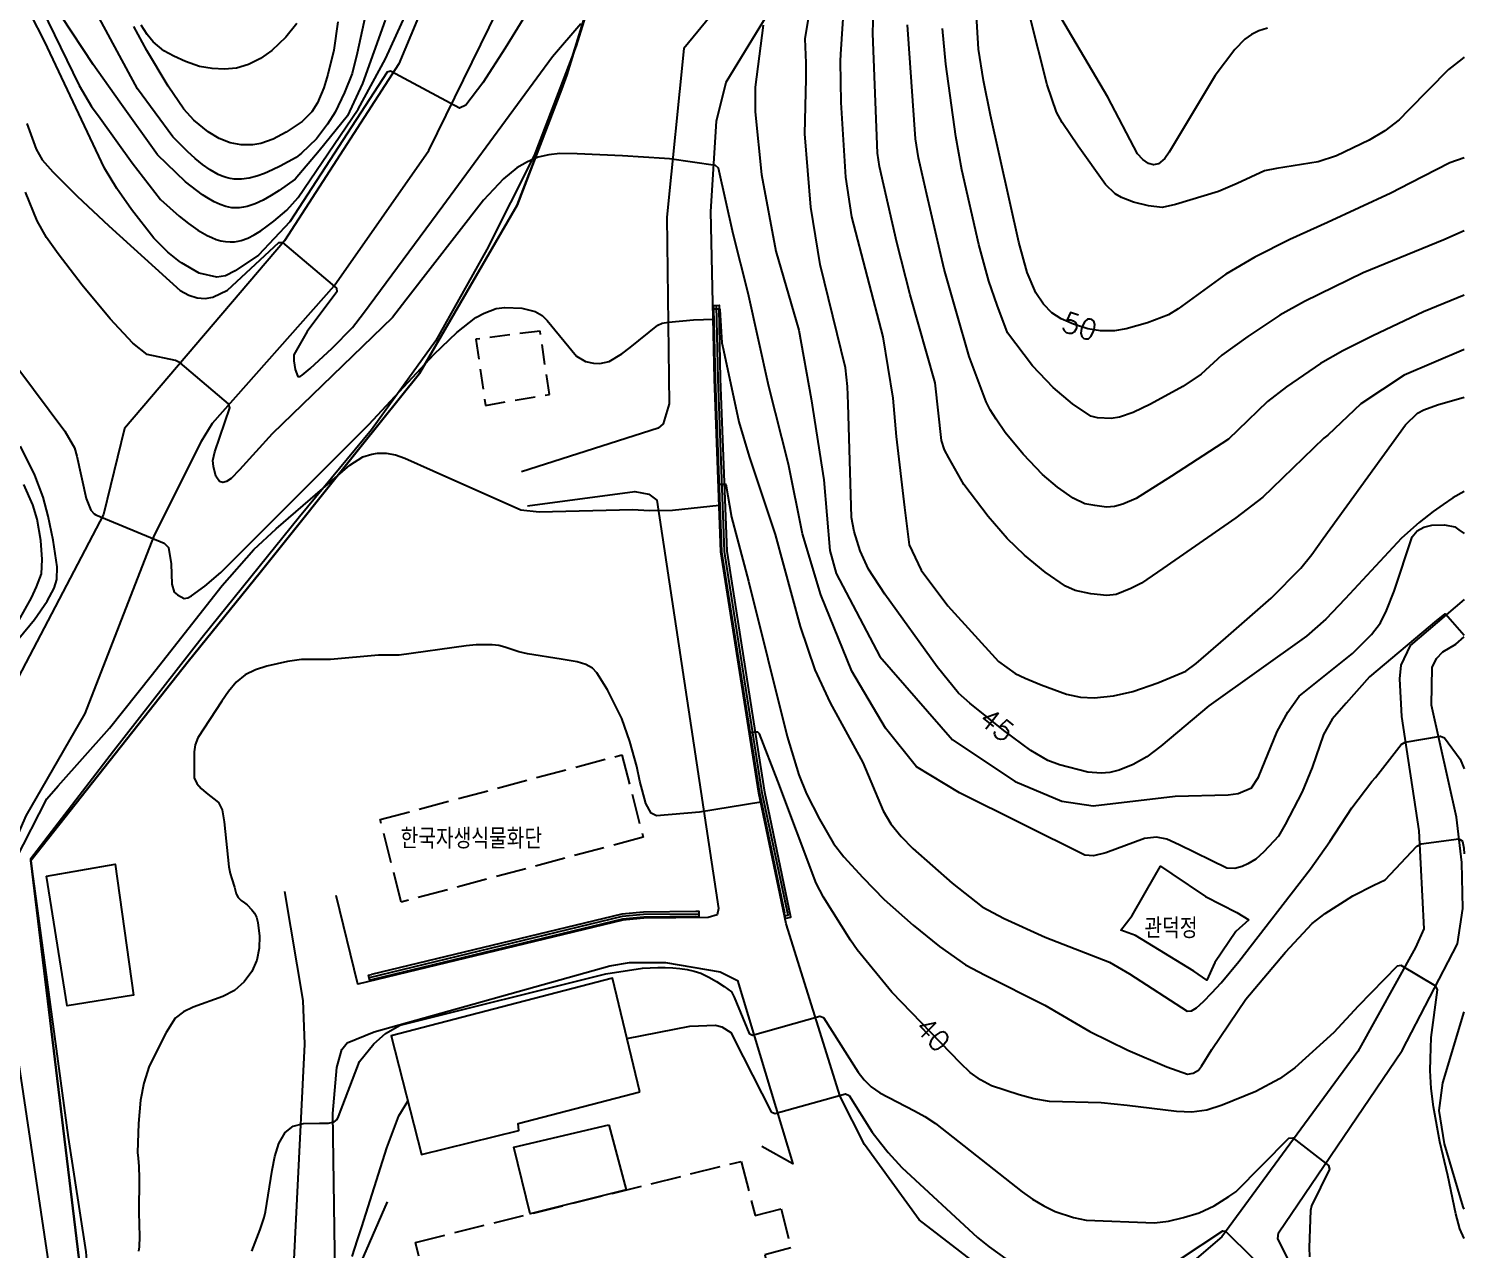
# Model space of a CAD drawing. Header units: feet. Extents: x 197796 to 199821, y 552499 to 555392.
# Drawn here: x 199416.6 to 199558.4, y 553716.9 to 553837.4 of the extents above; entities that cross this region are included whole.
import ezdxf
from ezdxf.enums import TextEntityAlignment as Align

# ---------------------------------------------------------------- set-up
doc = ezdxf.new("R2010")
doc.units = ezdxf.units.FT
doc.header["$MEASUREMENT"] = 0
doc.linetypes.add('ANYANG3', pattern=[3, 2, -1])
doc.linetypes.add('ANYANG4', pattern=[4, 3, -1])
for name, color, linetype in [('AAA004', 7, 'ANYANG3'), ('AAA005', 7, 'ANYANG4'), ('AAA008', 7, 'CONTINUOUS'), ('AAC001', 7, 'CONTINUOUS'), ('ADA085', 1, 'CONTINUOUS'), ('AE340', 7, 'CONTINUOUS'), ('AZ0803', 7, 'CONTINUOUS'), ('BA003', 5, 'CONTINUOUS'), ('CA0011', 7, 'CONTINUOUS'), ('CAA001', 7, 'CONTINUOUS'), ('CAA002', 30, 'CONTINUOUS'), ('wipco_지적', 20, 'CONTINUOUS'), ('ZC002', 7, 'CONTINUOUS')]:
    doc.layers.add(name, color=color, linetype=linetype)
doc.styles.add('NGSW', font='ROMANS.shx', dxfattribs={"bigfont": 'NGSW.shx'})

msp = doc.modelspace()

# ---------------------------------------------------------------- linework, layer by layer
at = {"layer": 'AAA004', "color": 255}
msp.add_lwpolyline([(199468.01, 553801.3), (199467.08, 553807.55), (199460.75, 553806.76), (199461.68, 553800.22), (199468.01, 553801.3)], dxfattribs=at)
at = {"layer": 'AAA005', "color": 255}
for points in [[(199453.37, 553751.19), (199451.29, 553759.33), (199475.17, 553765.73), (199477.26, 553757.59), (199453.37, 553751.19)], [(199486.94, 553725.59), (199488.33, 553720.24), (199490.88, 553720.9), (199491.85, 553717.06), (199489.28, 553716.36), (199490.52, 553711), (199477.43, 553707.85), (199478.17, 553704.2), (199472.46, 553702.81), (199471.62, 553706.33), (199458.43, 553702.99), (199457.11, 553708.29), (199454.46, 553707.71), (199453.48, 553711.62), (199456.09, 553712.37), (199454.78, 553717.59), (199486.94, 553725.59)]]:
    msp.add_lwpolyline(points, dxfattribs=at)
at = {"layer": 'AAA008', "color": 255}
for points in [[(199418.34, 553753.74), (199425.12, 553754.93), (199426.92, 553742), (199420.39, 553740.94), (199418.34, 553753.74)], [(199537.08, 553749.45), (199535.79, 553748.27), (199533.73, 553745.24), (199532.92, 553743.48), (199531.64, 553744.38), (199525.89, 553747.89), (199524.44, 553748.41), (199525.56, 553749.86), (199527.85, 553753.88), (199528.35, 553754.75), (199529.49, 553753.97), (199532.8, 553751.73), (199535.89, 553750.17), (199537.08, 553749.45)], [(199476.92, 553732.46), (199474.22, 553743.68), (199452.37, 553737.99), (199455.36, 553726.27), (199465, 553728.63), (199464.91, 553729.33), (199476.92, 553732.46)], [(199473.89, 553729.21), (199475.58, 553722.78), (199466.11, 553720.43), (199464.49, 553726.98), (199473.89, 553729.21)]]:
    msp.add_lwpolyline(points, dxfattribs=at)
at = {"layer": 'AAC001', "color": 255}
msp.add_lwpolyline([(199478.95, 553905.4), (199482.88, 553894.25), (199483.18, 553885.58), (199482.18, 553876.24), (199478.97, 553865.29), (199476.25, 553854.91), (199474.39, 553847.83), (199470.66, 553835.71), (199466.51, 553824.89), (199461.83, 553815.61), (199456.74, 553806.56), (199450.44, 553797.81), (199443.32, 553789.21), (199433.72, 553777.3), (199424.97, 553766.09), (199416.76, 553755.41), (199420.48, 553727.95), (199422.21, 553716.65), (199423.54, 553700.88), (199424.67, 553693.53), (199425.56, 553687.76), (199429.86, 553667.61)], dxfattribs=at)
at = {"layer": 'ADA085', "color": 255}
for points in [[(199427.37, 553938.11), (199443.79, 553926.16), (199459.82, 553915.7), (199462.5, 553913.06), (199467.5, 553907.03), (199468.44, 553904.59), (199469.45, 553900.87), (199470.27, 553896.63), (199471.92, 553885.1), (199471.67, 553879.86), (199470.01, 553873.28), (199461.94, 553854.97), (199453.14, 553833.95), (199441.84, 553816.47), (199426.04, 553797.93), (199423.96, 553789.46), (199408.21, 553759.41), (199407.66, 553758.73), (199407.09, 553758.32), (199406.06, 553758.06), (199405.18, 553758.15), (199403.76, 553759)], [(199495.88, 553850.11), (199487.41, 553842.92), (199481.28, 553835.45), (199479.6, 553818.81), (199479.82, 553800.37), (199479.24, 553798.39), (199478.75, 553797.98), (199465.25, 553793.65)], [(199419.45, 553709.57), (199413.73, 553747.7), (199413.71, 553752.47), (199413.92, 553754.13), (199416.33, 553759.7), (199422.16, 553769.8), (199428.93, 553787.23), (199433.63, 553796.69), (199434.74, 553798.47), (199446.74, 553812.01), (199456.09, 553825.39), (199467.18, 553848.02)], [(199512.55, 553713.64), (199504.53, 553719.81), (199499.13, 553727.27), (199496.71, 553731.99), (199491.39, 553749.05), (199488.68, 553761.93), (199484.95, 553785.76), (199484.31, 553802.81), (199483.96, 553819.36), (199484.51, 553828.28), (199485.47, 553832.14), (199489.89, 553839.41), (199500.24, 553845.62)], [(199465.85, 553790.32), (199476.44, 553791.73), (199477.83, 553791.46), (199478.6, 553790.88), (199484.72, 553750.56), (199484.58, 553749.94), (199483.7, 553749.66), (199477.33, 553749.6), (199475.25, 553749.4), (199449.07, 553743.08), (199446.96, 553751.85)], [(199558.36, 553781.07), (199553.02, 553776.52), (199552.1, 553774.57), (199551.97, 553773.22), (199552.15, 553769.52), (199553.88, 553758.21), (199554.36, 553748.55), (199553.53, 553746.72), (199547.85, 553736.44), (199534.43, 553718.14), (199529.14, 553713.62)], [(199541.71, 553714.44), (199539.95, 553717.95), (199540, 553718.53), (199552.24, 553736.55), (199557.69, 553747.08), (199558.21, 553750.54), (199558.13, 553755.09), (199557.6, 553759.56), (199555.13, 553770.63), (199555.18, 553774.34), (199555.63, 553775.25), (199556.24, 553775.88), (199557.52, 553776.65), (199558.36, 553777.37)], [(199433.09, 553669.02), (199437.55, 553670.61), (199441.28, 553675.72), (199441.64, 553676.82), (199441.84, 553680.16), (199441.98, 553693.32), (199442.32, 553706.62), (199443.84, 553737.16), (199443.7, 553741.47), (199441.89, 553752.24)], [(199451.97, 553721.61), (199447.87, 553712.14), (199447.42, 553712), (199446.88, 553712.14), (199446.6, 553730.32), (199447.02, 553734.85), (199447.52, 553736.65), (199448.03, 553737.28), (199450.69, 553738.39), (199473.97, 553744.88), (199475.92, 553745.23), (199479.48, 553745.23), (199484.86, 553744.29), (199486.57, 553743.46), (199492.05, 553725.35), (199488.98, 553727.06)]]:
    msp.add_lwpolyline(points, dxfattribs=at)
at = {"layer": 'AE340', "color": 255}
for points in [[(199484.26, 553809.78), (199484.26, 553810.09), (199484.76, 553810.1), (199484.76, 553809.79)], [(199482.46, 553749.75), (199482.8, 553749.75), (199482.79, 553750.25), (199482.45, 553750.25)], [(199491.27, 553750.1), (199491.18, 553750.08), (199491.28, 553749.59), (199491.38, 553749.61)], [(199450.56, 553743.54), (199450.26, 553743.47), (199450.14, 553743.96), (199450.44, 553744.03)]]:
    msp.add_lwpolyline(points, dxfattribs=at)
at = {"layer": 'AZ0803', "color": 255}
for points in [[(199491.27, 553750.1), (199488.78, 553761.95), (199485.05, 553785.77), (199484.41, 553802.81), (199484.26, 553809.78)], [(199491.38, 553749.61), (199491.86, 553749.71), (199489.27, 553762.04), (199485.55, 553785.82), (199484.91, 553802.83), (199484.76, 553809.79)], [(199482.45, 553750.25), (199477.3, 553750.2), (199475.15, 553749.99), (199450.44, 553744.03)], [(199482.46, 553749.75), (199477.32, 553749.7), (199475.23, 553749.5), (199450.56, 553743.54)]]:
    msp.add_lwpolyline(points, dxfattribs=at)
at = {"layer": 'BA003', "color": 255}
for points in [[(199491.23, 553749.84), (199491.57, 553749.91), (199489.02, 553761.99), (199485.3, 553785.79), (199484.66, 553802.82), (199484.51, 553810.09)], [(199482.79, 553750), (199477.31, 553749.95), (199475.19, 553749.75), (199450.2, 553743.71)]]:
    msp.add_lwpolyline(points, dxfattribs=at)
at = {"layer": 'CAA001', "color": 255}
for points, elevation in [([(199468.26, 553843), (199463.63, 553835.48), (199461.42, 553832.07), (199459.76, 553829.85), (199459.13, 553829.56), (199452.32, 553833.21), (199451.99, 553833.11), (199442.36, 553818.33), (199439.27, 553815.04), (199436.97, 553813.5), (199436.01, 553813.02), (199435.15, 553812.88), (199433.41, 553813.26), (199431.67, 553814.3), (199431.48, 553814.44), (199430.32, 553815.34), (199428.95, 553816.72), (199426.74, 553819.55), (199425.27, 553821.64), (199424.07, 553823.65), (199418.13, 553836.19), (199416.79, 553838.82)], 45), ([(199558.36, 553791.71), (199557.24, 553791.09), (199556.27, 553790.43), (199555.28, 553789.76), (199553.89, 553788.65), (199552.16, 553787.13), (199546.59, 553781.11), (199544.68, 553779.13), (199542.77, 553777.44), (199533.12, 553770.55), (199528.39, 553766.58), (199527.01, 553765.54), (199525.67, 553764.78), (199524.28, 553764.21), (199523.36, 553763.98), (199522.49, 553763.91), (199521.17, 553764.03), (199518.37, 553764.73), (199517.24, 553765.17), (199515.56, 553766.15), (199512.88, 553768.14), (199509.52, 553770.81), (199508.4, 553771.82), (199506.3, 553774.42), (199501.12, 553781.59), (199499.51, 553784.04), (199498.69, 553785.87), (199498.11, 553787.77), (199497.85, 553789.14), (199497.5, 553800.37), (199497.45, 553802.07), (199497.26, 553803.92), (199494.75, 553814.14), (199493.82, 553819.79), (199493.23, 553827.03), (199493.36, 553832.45), (199493.37, 553834.03), (199493.26, 553836.42), (199494.01, 553841.05)], 45), ([(199558.36, 553824.65), (199556.93, 553824.17), (199553.03, 553822.17), (199551.11, 553821.18), (199544.86, 553818.28), (199541.14, 553816.6), (199537.66, 553814.87), (199534.8, 553813.18), (199530.11, 553809.76), (199529.16, 553809.15), (199527.07, 553808.37), (199524.97, 553807.78), (199523.8, 553807.59), (199522.44, 553807.58), (199521.18, 553807.77), (199519.76, 553808.23), (199518.56, 553808.76), (199517.63, 553809.36), (199516.8, 553810.2), (199516.04, 553811.34), (199515.2, 553813.34), (199514.38, 553816.32), (199511.58, 553828.87), (199510.89, 553832.3), (199510.38, 553835.4), (199510.15, 553839.24)], 50), ([(199443.05, 553837.92), (199441.96, 553836.58), (199440.58, 553835.26), (199439.46, 553834.47), (199438.3, 553833.87), (199437.11, 553833.51), (199435.91, 553833.41), (199434.69, 553833.48), (199433.44, 553833.69), (199432.05, 553834.16), (199430.91, 553834.68), (199429.92, 553835.23), (199428.87, 553836.1), (199428.27, 553836.85), (199427.7, 553837.75)], 50), ([(199414.98, 553777.86), (199416.86, 553781.21), (199417.36, 553782.31), (199417.83, 553783.58), (199417.92, 553785.01), (199417.79, 553786.9), (199417.41, 553788.98), (199416.99, 553790.4), (199416.11, 553792.4)], 40), ([(199558.36, 553717.97), (199557.93, 553718.93), (199557.52, 553720.41), (199556.74, 553724.19), (199555.95, 553727.52), (199555.31, 553730.99), (199555.1, 553732.78), (199555, 553734.57), (199555.01, 553735.72), (199555.09, 553737.82), (199555.72, 553742.53), (199555.54, 553742.9), (199552.12, 553744.92), (199551.73, 553744.87), (199547.88, 553740.9), (199545.47, 553738.3), (199541.64, 553734.84), (199540.12, 553733.75), (199537.76, 553732.49), (199534.46, 553731.14), (199532.92, 553730.66), (199531.45, 553730.44), (199529.94, 553730.53), (199525.07, 553731.1), (199522.49, 553731.36), (199517.39, 553731.49), (199515.86, 553731.75), (199514.4, 553732.17), (199511.68, 553733.06), (199510.58, 553733.64), (199509.57, 553734.37), (199508.62, 553735.29), (199501.82, 553742.29), (199498.41, 553746.49), (199497.74, 553747.43), (199495.07, 553751.67), (199494.36, 553753.04), (199490.58, 553763.14), (199488.76, 553767.81), (199488.6, 553767.95), (199488.35, 553767.95), (199487.88, 553767.9), (199487.84, 553767.82), (199488.69, 553762.19), (199488.9, 553761.12), (199488.9, 553761.06), (199482.82, 553760.06), (199478.58, 553759.69), (199478.07, 553759.97), (199477.52, 553760.93), (199476.92, 553763.14), (199476.65, 553764.57), (199475.96, 553767.05), (199475.17, 553769.3), (199473.75, 553772.15), (199472.7, 553773.82), (199472.26, 553774.28), (199471.61, 553774.63), (199470.75, 553774.89), (199469.16, 553775.17), (199465.83, 553775.69), (199464.97, 553775.89), (199463.61, 553776.34), (199463, 553776.53), (199462.34, 553776.59), (199460.77, 553776.6), (199459.78, 553776.49), (199453.18, 553775.56), (199451.13, 553775.58), (199446.4, 553775.14), (199443.51, 553775.14), (199442.15, 553774.93), (199440.09, 553774.48), (199438.99, 553774.12), (199437.95, 553773.61), (199437.06, 553772.91), (199436.31, 553771.99), (199435.64, 553771.02), (199433.27, 553767.4), (199433.02, 553766.72), (199432.92, 553766.01), (199432.91, 553763.45), (199433.17, 553762.9), (199433.6, 553762.4), (199434.12, 553761.97), (199435.34, 553761.01), (199435.67, 553760.28), (199435.88, 553759.1), (199436.33, 553754.68), (199436.49, 553754.02), (199436.65, 553753.49), (199436.92, 553752.66), (199437.06, 553752.01), (199437.27, 553751.63), (199437.57, 553751.33), (199437.89, 553751.11), (199438.15, 553750.91), (199438.61, 553750.41), (199438.87, 553750.09), (199439.07, 553749.71), (199439.21, 553749.17), (199439.36, 553747.82), (199439.34, 553746.64), (199439.1, 553745.44), (199438.6, 553744.33), (199437.86, 553743.3), (199436.89, 553742.46), (199435.75, 553741.88), (199432.82, 553740.82), (199431.86, 553740.34), (199431.03, 553739.72), (199430.14, 553738.31), (199428.49, 553734.98), (199427.94, 553733.32), (199427.63, 553731.62), (199427.41, 553729.34), (199427.34, 553726.47), (199427.38, 553725.92), (199427.47, 553725.09), (199427.48, 553723.93), (199427.44, 553720.56), (199427.52, 553718.19), (199427.49, 553717.14), (199427.43, 553716.73)], 40)]:
    msp.add_lwpolyline(points, dxfattribs=dict(at, elevation=elevation))
at = {"layer": 'CAA002', "color": 255}
for points, elevation in [([(199417.28, 553840.62), (199421.55, 553831.79), (199422.78, 553829.73), (199423.63, 553828.58), (199426.79, 553824.16), (199429.6, 553820.53), (199431.44, 553818.91), (199432.36, 553818.18), (199433.27, 553817.53), (199433.73, 553817.24), (199434.19, 553816.99), (199434.65, 553816.78), (199435.1, 553816.6), (199435.56, 553816.47), (199436.01, 553816.39), (199436.47, 553816.36), (199436.92, 553816.38), (199437.25, 553816.43), (199437.57, 553816.51), (199438.21, 553816.74), (199438.86, 553817.06), (199439.5, 553817.46), (199440.14, 553817.91), (199440.78, 553818.41), (199442.07, 553819.48), (199443.18, 553820.73), (199449.11, 553829.47), (199451.81, 553834.43), (199455.85, 553843.33)], 46), ([(199449.84, 553838.77), (199449.02, 553834.98), (199448.51, 553832.98), (199447.78, 553831.1), (199446.84, 553829.17), (199446.1, 553827.97), (199444.99, 553826.55), (199443.53, 553825.12), (199443.01, 553824.7), (199441.43, 553823.85), (199440.65, 553823.46), (199439.87, 553823.12), (199439.11, 553822.85), (199438.35, 553822.65), (199437.6, 553822.55), (199437.24, 553822.54), (199436.88, 553822.56), (199436.47, 553822.63), (199436.07, 553822.73), (199435.67, 553822.86), (199435.28, 553823.03), (199434.51, 553823.46), (199433.76, 553823.99), (199433.01, 553824.61), (199432.27, 553825.28), (199430.81, 553826.73), (199427.32, 553831.48), (199422.66, 553840.12)], 48), ([(199497.13, 553840.41), (199496.74, 553834.9), (199496.73, 553834.19), (199496.79, 553830.11), (199497.26, 553822.76), (199497.85, 553818.84), (199500.93, 553806.99), (199501.93, 553800.94), (199502.24, 553797.14), (199503.07, 553790.14), (199503.54, 553786.46), (199504.73, 553783.97), (199507.35, 553780.44), (199512.35, 553774.95), (199514, 553773.77), (199514.98, 553773.29), (199516.56, 553772.62), (199519.06, 553771.7), (199520.44, 553771.41), (199521.81, 553771.36), (199523.72, 553771.55), (199525.64, 553771.99), (199528.1, 553772.83), (199530.85, 553773.99), (199531.88, 553774.74), (199534.82, 553777.28), (199539.29, 553781.18), (199542.22, 553784.14), (199543.31, 553785.51), (199544.43, 553787.07), (199552.57, 553798.3), (199553.75, 553799.44), (199554.36, 553799.79), (199555.71, 553800.28), (199558.36, 553801.04)], 46), ([(199451.8, 553838.26), (199449.54, 553832.01), (199448.08, 553828.81), (199445.28, 553825.36), (199442.89, 553822.56), (199441.31, 553821.44), (199440.52, 553820.94), (199439.73, 553820.49), (199438.95, 553820.13), (199438.17, 553819.87), (199437.79, 553819.78), (199437.4, 553819.73), (199437.02, 553819.71), (199436.64, 553819.74), (199436.05, 553819.85), (199435.48, 553820.04), (199434.9, 553820.31), (199434.33, 553820.64), (199433.76, 553821.01), (199433.19, 553821.42), (199432.06, 553822.3), (199429.31, 553824.96), (199425.59, 553830.14), (199422.93, 553833.87), (199419.81, 553838.6)], 47), ([(199447.12, 553838.1), (199446.7, 553835.28), (199446.12, 553832.87), (199445.72, 553831.56), (199445.09, 553830.1), (199444.53, 553829.21), (199443.59, 553828.26), (199442.01, 553827.19), (199440.72, 553826.49), (199439.52, 553826.09), (199438.72, 553825.95), (199437.56, 553825.94), (199436.46, 553826.14), (199435.38, 553826.56), (199434.29, 553827.22), (199432.88, 553828.39), (199431.9, 553829.46), (199430.34, 553831.73), (199428.26, 553835.25), (199426.96, 553837.63)], 49), ([(199558.36, 553805.72), (199558.29, 553805.69), (199552.42, 553803.22), (199548.13, 553800.36), (199544.87, 553797.28), (199544.48, 553796.99), (199539.37, 553792.06), (199538.47, 553791.17), (199535.8, 553789.12), (199528.6, 553784.13), (199526.47, 553782.67), (199525.44, 553782.14), (199523.98, 553781.55), (199523.05, 553781.45), (199521.49, 553781.61), (199519.94, 553781.95), (199518.96, 553782.36), (199516.98, 553783.76), (199514.93, 553785.42), (199513.2, 553787.09), (199511.35, 553789.25), (199508.94, 553792.41), (199507.44, 553795.05), (199507.03, 553795.82), (199506.74, 553796.77), (199506.09, 553802.44), (199503.62, 553811.14), (199502.32, 553816.3), (199500.62, 553823.81), (199500.4, 553825.12), (199499.94, 553836.92), (199500.02, 553839.3)], 47), ([(199558.36, 553834.59), (199558.16, 553834.44), (199556.79, 553833.37), (199552.85, 553829.35), (199551.92, 553828.4), (199550.5, 553827.32), (199548.95, 553826.42), (199545.75, 553824.87), (199543.92, 553824.25), (199539.83, 553823.61), (199538.62, 553823.36), (199535.94, 553822.13), (199534.07, 553821.35), (199529.85, 553820.05), (199528.51, 553819.77), (199527.16, 553819.91), (199525.7, 553820.28), (199524.51, 553820.73), (199523.87, 553821.1), (199522.91, 553822.03), (199520.21, 553825.81), (199518.64, 553828.15), (199518.07, 553829.17), (199517.17, 553831.88), (199515.41, 553838.76)], 51), ([(199538.91, 553837.46), (199538.07, 553837.2), (199537.33, 553836.83), (199536.67, 553836.36), (199535.69, 553835.35), (199533.76, 553832.8), (199529.22, 553825.23), (199528.78, 553824.59), (199528.15, 553824.06), (199527.68, 553823.97), (199527.16, 553824.11), (199526.62, 553824.48), (199526.09, 553825.06), (199523.17, 553830.64), (199519.27, 553837.24), (199518.53, 553838.5)], 52), ([(199416.41, 553828.05), (199417.31, 553825.5), (199417.92, 553824.47), (199418.97, 553823.27), (199421.37, 553820.87), (199424.48, 553817.96), (199431.55, 553811.56), (199432.39, 553811.11), (199433.22, 553810.85), (199434.02, 553810.77), (199434.78, 553810.89), (199436.2, 553811.6), (199441.27, 553816.31), (199441.65, 553816.31), (199446.97, 553811.79), (199447.02, 553811.43), (199444.08, 553807.5), (199442.78, 553805.2), (199442.76, 553804.61), (199442.9, 553803.76), (199443.17, 553803.07), (199443.38, 553803.08), (199443.58, 553803.19), (199444.39, 553803.85), (199446.56, 553805.86), (199448.57, 553807.91), (199449.65, 553809.32), (199457.48, 553819.92), (199468.32, 553834.67), (199471.11, 553837.93)], 44), ([(199489.12, 553837.76), (199488.31, 553831.62), (199488.33, 553829.19), (199488.95, 553823.03), (199490.38, 553815.44), (199492.63, 553807.64), (199493.87, 553800.87), (199495.1, 553792.87), (199495.71, 553785.89), (199496.33, 553783.63), (199500.64, 553775.42), (199507.83, 553767.21), (199513.99, 553763.1), (199518.6, 553761.14), (199521.72, 553760.68), (199529.8, 553761.66), (199535.04, 553761.77), (199536.04, 553761.9), (199537.36, 553762.46), (199538.02, 553763.51), (199539.87, 553768.03), (199540.94, 553769.94), (199542.05, 553771.52), (199547.31, 553775.72), (199549.19, 553777.61), (199550.07, 553778.76), (199550.69, 553779.98), (199551.42, 553781.88), (199553.2, 553787.23), (199553.72, 553787.84), (199554.36, 553788.21), (199555.17, 553788.4), (199556.4, 553788.43), (199557.42, 553788.23), (199557.82, 553787.95), (199558.36, 553787.57)], 44), ([(199558.36, 553811.1), (199554.33, 553809.47), (199549.32, 553807.1), (199546.35, 553805.62), (199544.15, 553804.36), (199540.79, 553802.05), (199538.93, 553800.59), (199535.98, 553797.77), (199535.07, 553796.9), (199529.43, 553793.23), (199525.96, 553791.04), (199524.64, 553790.48), (199523.8, 553790.23), (199523.02, 553790.19), (199521.86, 553790.33), (199520.89, 553790.5), (199519.73, 553791.06), (199518.18, 553792.15), (199516.71, 553793.4), (199514.78, 553795.4), (199513.03, 553797.53), (199512.13, 553798.86), (199511.53, 553799.77), (199511.15, 553800.56), (199509.47, 553805.04), (199508.18, 553809.52), (199506.99, 553813.67), (199505.27, 553821.03), (199504.46, 553824.66), (199504.17, 553826.55), (199503.36, 553837.79)], 48), ([(199558.36, 553817.45), (199556.34, 553816.58), (199548.36, 553813.31), (199542.59, 553810.47), (199540.13, 553809.12), (199536.98, 553807.02), (199534.41, 553805.18), (199532.39, 553803.32), (199530.55, 553802.09), (199527.36, 553800.35), (199525.66, 553799.53), (199524.3, 553799.05), (199523.49, 553798.92), (199522.15, 553799), (199521.48, 553799.16), (199519.68, 553800.36), (199517.76, 553801.99), (199515.71, 553804.14), (199513.24, 553807.38), (199512.24, 553810.13), (199511.4, 553812.48), (199510.43, 553816.09), (199508.75, 553823.49), (199508.14, 553826.77), (199507.16, 553833.89), (199506.83, 553837.42)], 49), ([(199558.36, 553777.52), (199556.51, 553779.6), (199556.4, 553779.6), (199555.6, 553779), (199549, 553773.44), (199546.69, 553770.83), (199545.32, 553769.25), (199544.47, 553767.73), (199543.32, 553764.47), (199542.36, 553762.07), (199540.68, 553758.85), (199540.01, 553757.71), (199538.56, 553756.15), (199537.77, 553755.44), (199536.99, 553754.95), (199536.43, 553754.69), (199535.69, 553754.5), (199534.92, 553754.54), (199530.19, 553756.85), (199528.98, 553757.41), (199527.97, 553757.6), (199526.77, 553757.46), (199522.96, 553756.06), (199521.74, 553755.75), (199520.89, 553755.82), (199508.51, 553761.99), (199504.26, 553764.53), (199501.19, 553768.36), (199497.87, 553773.99), (199494.8, 553781.53), (199493.01, 553787.53), (199491.61, 553794.43), (199489.69, 553802.09), (199487.64, 553811.29), (199486.16, 553817.15), (199484.72, 553823.63), (199484.42, 553823.91), (199479.88, 553824.55), (199479.38, 553824.6), (199475.21, 553824.87), (199470.76, 553825.05), (199469.02, 553825.08), (199467.95, 553824.97), (199466.89, 553824.71), (199465.85, 553824.28), (199464.8, 553823.66), (199463.47, 553822.6), (199461.48, 553820.47), (199453.81, 553810.62), (199452.52, 553808.91), (199440.63, 553797.4), (199437.41, 553793.87), (199436.58, 553793), (199436.13, 553792.72), (199435.75, 553792.61), (199435.42, 553792.7), (199435.07, 553793.24), (199434.82, 553794.2), (199434.78, 553794.78), (199434.96, 553795.64), (199436.44, 553799.99), (199436.32, 553800.38), (199431.53, 553804.42), (199431.09, 553804.64), (199428.27, 553805.25), (199426.87, 553806.38), (199424.61, 553808.76), (199421.86, 553812.08), (199419.5, 553815.19), (199418.34, 553816.81), (199417.41, 553818.44), (199416.27, 553821.27)], 43), ([(199415.52, 553803.9), (199420.14, 553797.68), (199421.09, 553796.02), (199421.32, 553795.21), (199422.26, 553791.02), (199422.73, 553789.87), (199423.04, 553789.53), (199423.2, 553789.43), (199429.97, 553786.61), (199430.4, 553786.18), (199430.65, 553784.59), (199430.72, 553782.57), (199430.95, 553781.79), (199431.26, 553781.53), (199431.94, 553781.17), (199432.31, 553781.22), (199432.65, 553781.41), (199433.98, 553782.38), (199435.54, 553783.71), (199450.18, 553798.35), (199456.61, 553805.29), (199458.86, 553807.41), (199460.75, 553808.9), (199461.56, 553809.33), (199462.74, 553809.78), (199463.6, 553809.89), (199465.28, 553809.82), (199466.6, 553809.49), (199467.28, 553809.11), (199467.79, 553808.6), (199470.68, 553805.08), (199471.56, 553804.57), (199472.35, 553804.38), (199473, 553804.37), (199473.9, 553804.55), (199475.15, 553805.32), (199475.98, 553805.93), (199478.71, 553808.13), (199479.14, 553808.33), (199479.76, 553808.45), (199482.24, 553808.66), (199484.2, 553808.73), (199484.23, 553808.77), (199484.21, 553809.69), (199484.26, 553809.75), (199484.78, 553809.76), (199484.8, 553809.76), (199484.85, 553809.68), (199485.03, 553806.41), (199485.19, 553805.68), (199486.71, 553798.6), (199487.74, 553795.18), (199490.29, 553787.48), (199492.77, 553778.39), (199494.22, 553774.13), (199495.72, 553770.85), (199498.96, 553764.97), (199500.98, 553760.2), (199501.74, 553758.91), (199502.73, 553757.67), (199503.91, 553756.49), (199507.77, 553753.06), (199510.75, 553750.71), (199512.93, 553749.56), (199516.96, 553747.73), (199523.32, 553745.27), (199525.29, 553744.09), (199531, 553740.43), (199531.42, 553740.45), (199531.91, 553740.76), (199532.6, 553741.38), (199533.44, 553742.23), (199534.34, 553743.22), (199536.09, 553745.31), (199543.17, 553754.46), (199545.07, 553757.16), (199547.24, 553760.5), (199549.24, 553763.08), (199549.6, 553763.49), (199552.12, 553766.75), (199552.52, 553766.98), (199556, 553767.56), (199556.4, 553767.4), (199557.94, 553765.3), (199558.36, 553764.33)], 42), ([(199414.05, 553775.32), (199417.15, 553779.09), (199418.39, 553780.88), (199419.1, 553782.17), (199419.37, 553783.04), (199419.39, 553784.3), (199419, 553786.93), (199418.5, 553789.3), (199418, 553791.16), (199417.17, 553793.34), (199415.77, 553796.18)], 41), ([(199415.32, 553755.4), (199418.38, 553761.39), (199419.48, 553762.68), (199424.57, 553768.36), (199428.69, 553773.51), (199435.68, 553782.43), (199438.8, 553786.01), (199441.01, 553788.04), (199448.31, 553794.32), (199449.58, 553795.14), (199450.46, 553795.41), (199451.04, 553795.49), (199451.89, 553795.5), (199452.79, 553795.34), (199453.74, 553795.01), (199456.52, 553793.77), (199465.17, 553789.9), (199466.98, 553789.72), (199476.23, 553789.96), (199477.87, 553789.85), (199480.16, 553789.88), (199484.76, 553790.36), (199484.8, 553790.41), (199484.78, 553792.33), (199484.83, 553792.44), (199485.34, 553792.45), (199485.42, 553792.43), (199485.98, 553789.19), (199487.68, 553782.88), (199491.5, 553767.53), (199492.64, 553763.76), (199493.41, 553761.89), (199494.68, 553759.36), (199496.06, 553756.97), (199497.09, 553755.67), (199498.96, 553753.61), (199501.08, 553751.45), (199503.93, 553748.92), (199506.52, 553746.82), (199509.11, 553744.99), (199511.03, 553743.96), (199516.93, 553741.02), (199521.38, 553738.41), (199525.13, 553736.58), (199528.98, 553734.91), (199531.04, 553734.21), (199531.6, 553734.29), (199532.11, 553734.61), (199532.42, 553734.98), (199533.44, 553736.62), (199536.78, 553741.61), (199540.71, 553746.26), (199543.35, 553749.09), (199544.62, 553750.05), (199547.35, 553751.79), (199549.44, 553752.87), (199550.53, 553753.38), (199553.67, 553756.72), (199554.09, 553756.94), (199557.82, 553757.43), (199558.16, 553757.23), (199558.19, 553757.16), (199558.3, 553756.5), (199558.36, 553755.95)], 41), ([(199438.6, 553716.73), (199439.45, 553718.86), (199439.83, 553720.06), (199439.98, 553720.61), (199440.64, 553724.73), (199440.9, 553726.07), (199441.29, 553727.36), (199441.9, 553728.44), (199442.69, 553729.08), (199443.71, 553729.33), (199445.31, 553729.36), (199446.18, 553729.37), (199446.75, 553729.48), (199447.05, 553729.71), (199447.19, 553730.02), (199449.25, 553735.44), (199450.67, 553737.19), (199451.81, 553738.23), (199453.27, 553739.03), (199473.58, 553744.11), (199477.2, 553744.67), (199478.7, 553744.72), (199479.44, 553744.73), (199480.18, 553744.7), (199480.9, 553744.64), (199481.61, 553744.54), (199482.3, 553744.38), (199482.96, 553744.16), (199483.36, 553743.99), (199483.75, 553743.79), (199484.51, 553743.35), (199485.26, 553742.85), (199485.99, 553742.33), (199486.26, 553741.8), (199487.72, 553738.22), (199488.06, 553738.05), (199494.7, 553739.93), (199495.08, 553739.79), (199498.26, 553734.76), (199498.49, 553734.39), (199499.08, 553733.63), (199499.79, 553732.96), (199500.65, 553732.36), (199504.06, 553730.58), (199505.08, 553730.01), (199506.14, 553729.34), (199514.69, 553722.58), (199515.73, 553721.85), (199516.83, 553721.2), (199517.96, 553720.65), (199519.76, 553720.05), (199521.01, 553719.8), (199527.76, 553719.53), (199529.15, 553719.69), (199530.62, 553720.04), (199532.16, 553720.52), (199533.67, 553721.19), (199535.11, 553722.12), (199535.8, 553722.58), (199541.04, 553727.87), (199541.42, 553727.9), (199544.95, 553725.2), (199545.04, 553724.82), (199543.27, 553721.2), (199543.17, 553720.73), (199543.05, 553717.09), (199543.07, 553716.17)], 39), ([(199558.36, 553720.86), (199558.25, 553721.11), (199556.39, 553727.31), (199555.89, 553730.61), (199556.24, 553733.33), (199558.36, 553740.34)], 41), ([(199475.66, 553737.71), (199481.86, 553738.95), (199484.4, 553739.03), (199485.05, 553738.88), (199485.92, 553738.3), (199487.13, 553735.92), (199489.92, 553730.49), (199490.27, 553730.33), (199497.24, 553732.26), (199497.61, 553732.11), (199499.89, 553728.49), (199500.69, 553727.42), (199501.46, 553726.46), (199502.8, 553724.99), (199510.29, 553718.07), (199511.42, 553717.14), (199513.32, 553715.82)], 38), ([(199448.52, 553716.2), (199449.04, 553717.86), (199449.49, 553719.13), (199451.94, 553726.94), (199453.14, 553730.08), (199454.02, 553731.52)], 38), ([(199530.34, 553715.98), (199534.51, 553718.73), (199534.79, 553718.71), (199537.49, 553716.03)], 38)]:
    msp.add_lwpolyline(points, dxfattribs=dict(at, elevation=elevation))
at = {"layer": 'wipco_지적', "color": 20}
for points in [[(199421.66, 553714.97), (199416.78, 553755.3), (199432.32, 553774.94), (199439.43, 553783.74), (199449.42, 553796.19), (199455.17, 553803.38), (199464.82, 553820), (199469.21, 553831.39), (199469.74, 553832.84), (199483.67, 553878.18)], [(199483.67, 553878.18), (199469.74, 553832.84), (199469.21, 553831.39), (199464.82, 553820), (199455.17, 553803.38), (199449.42, 553796.19), (199439.43, 553783.74), (199432.32, 553774.94), (199416.78, 553755.3), (199421.66, 553714.97)]]:
    msp.add_lwpolyline(points, dxfattribs=at)

# ---------------------------------------------------------------- texts
at = {"layer": 'CA0011', "style": 'NGSW'}
for s, rotation, p in [('50', 342.05, (199521.69, 553806.55)), ('45', 321.53, (199512.93, 553766.83)), ('40', 314.17, (199506.35, 553736.2))]:
    msp.add_text(s, height=2, rotation=rotation, dxfattribs=at).set_placement(p, align=Align.RIGHT)
at = {"layer": 'ZC002', "style": 'NGSW'}
for s, p in [('한국자생식물화단', (199453.3, 553756.46)), ('관덕정', (199526.77, 553747.61))]:
    msp.add_text(s, height=2, rotation=359.99, dxfattribs=at).set_placement(p)

doc.saveas('drawing.dxf')
